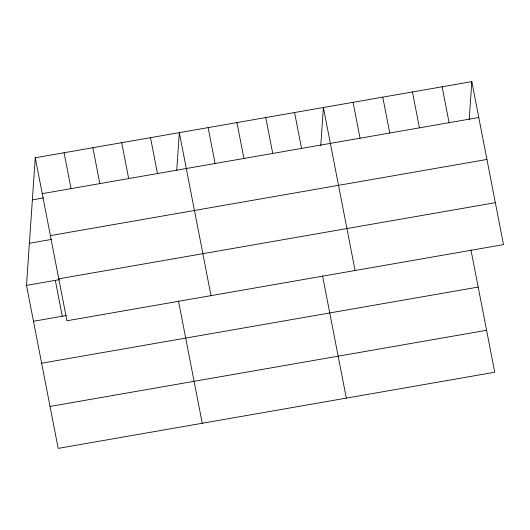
<?xml version="1.0" encoding="UTF-8"?>
<svg xmlns="http://www.w3.org/2000/svg" width="530" height="530" viewBox="0 0 530 530"><rect width="100%" height="100%" fill="white"/><g stroke="black" fill="none" stroke-linecap="round" stroke-linejoin="round"><path stroke-width="0.79" d="M470.978 249.955L494.742 372.232L58.187 448.387L26.5 285.385L35.258 157.768L471.813 81.613L503.5 244.615L66.939 320.769L35.258 157.768M176.748 170.156L179.319 132.639L211.006 295.641M320.756 145.79L323.386 107.504L355.067 270.505M469.189 119.893L471.813 81.613M42.234 193.655L478.789 117.494M32.37 199.883L43.573 197.928M50.383 235.605L486.944 159.444M29.388 243.27L51.801 239.361M58.79 278.82L495.345 202.665M26.5 285.385L59.314 279.661M33.476 321.273L66.29 315.549M41.632 363.222L478.186 287.061M50.032 406.444L486.586 330.283M442.133 86.787L449.102 122.675M412.446 91.968L419.422 127.856M382.759 97.149L389.735 133.037M353.073 102.323L360.049 138.211M294.574 112.532L301.55 148.42M322.545 275.852L346.315 398.123M265.762 117.554L272.738 153.442M236.95 122.582L243.919 158.47M208.131 127.611L215.107 163.498M150.507 137.661L157.483 173.548M178.484 300.98L202.248 423.258M121.695 142.689L128.671 178.577M92.882 147.718L99.859 183.605M64.07 152.739L71.046 188.627M55.312 280.363L62.288 316.244"/></g></svg>
